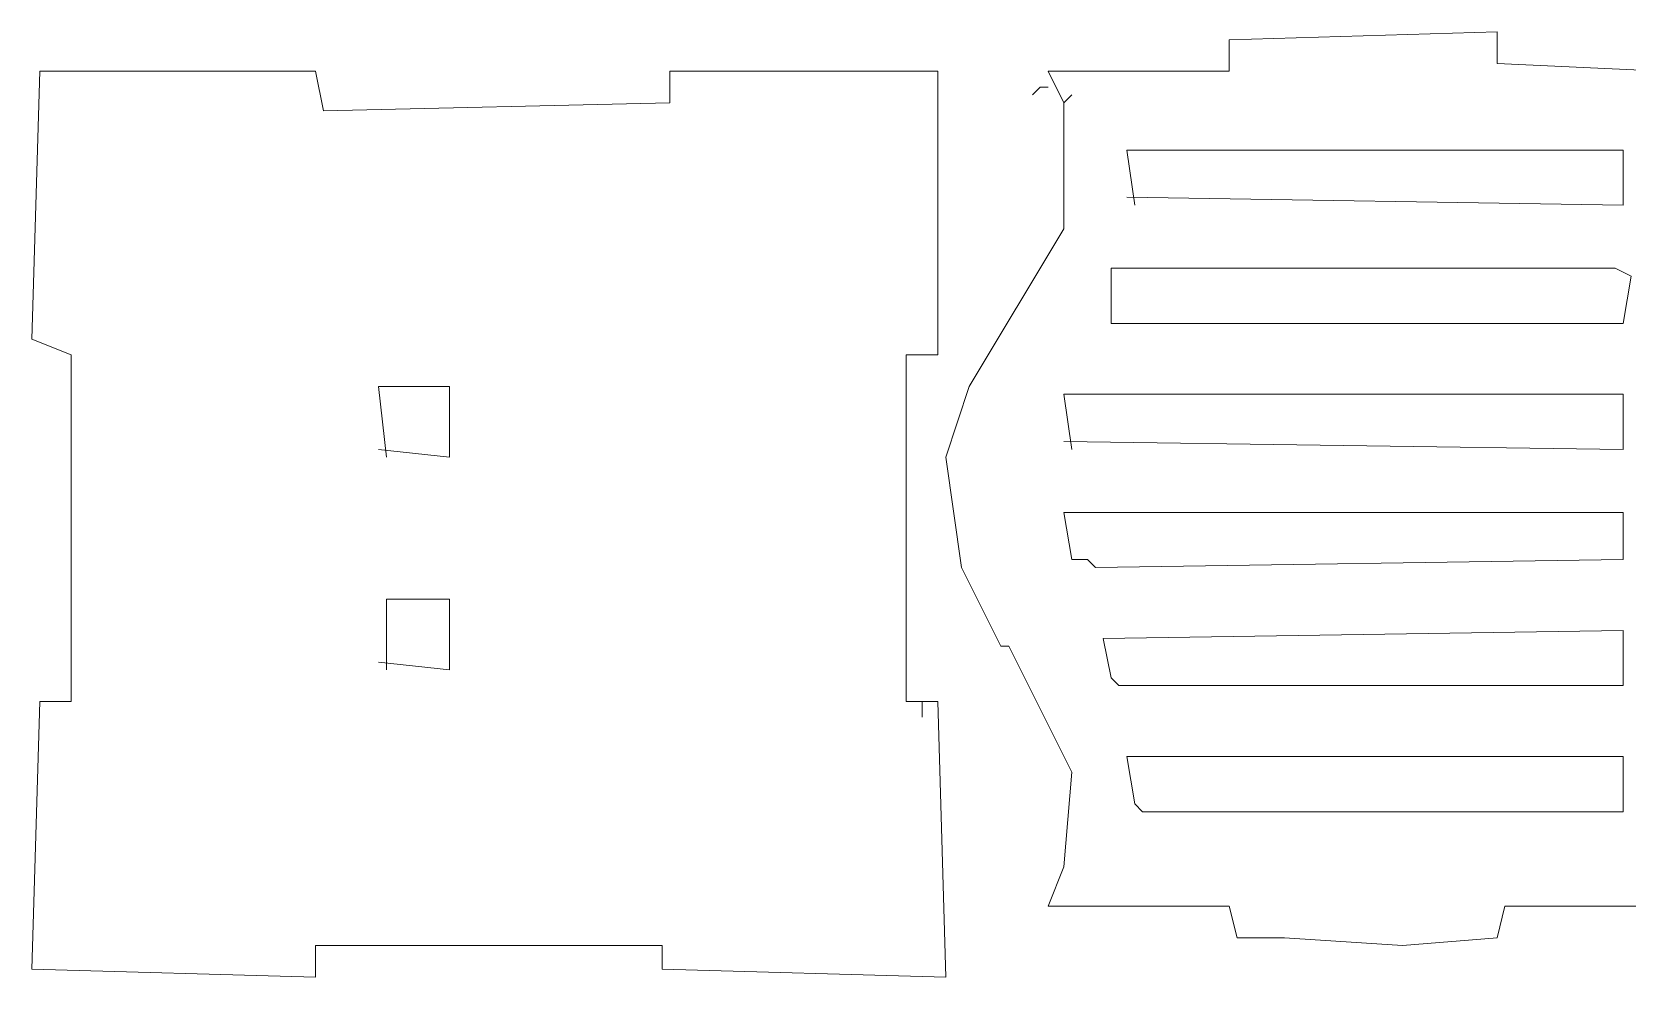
# Model space of a CAD drawing. Header units: millimetres. Extents: x -91 to 120, y -182 to 176.
# Drawn here: x -88.9 to -18.3, y 21.4 to 63.2 of the extents above; entities that cross this region are included whole.
import ezdxf

# ---------------------------------------------------------------- set-up
doc = ezdxf.new("R2010")
doc.units = ezdxf.units.MM
doc.header["$MEASUREMENT"] = 0
doc.layers.add('Katman 1', color=7, linetype='Continuous')

msp = doc.modelspace()

# ---------------------------------------------------------------- linework, layer by layer
at = {"layer": 'Katman 1', "lineweight": 9}
for points, knots in [([(-43.2048, 60.103), (-43.2048, 60.103), (-43.2048, 54.5216), (-43.2048, 54.5216), (-43.2048, 54.5216), (-43.2048, 54.5216), (-47.3908, 47.5448), (-47.3908, 47.5448), (-47.3908, 47.5448), (-47.3908, 47.5448), (-48.4373, 44.4053), (-48.4373, 44.4053), (-48.4373, 44.4053), (-48.4373, 44.4053), (-47.7397, 39.5216), (-47.7397, 39.5216), (-47.7397, 39.5216), (-47.7397, 39.5216), (-45.9955, 36.0332), (-45.9955, 36.0332), (-45.9955, 36.0332), (-45.9955, 36.0332), (-45.6466, 36.0332), (-45.6466, 36.0332), (-45.6466, 36.0332), (-45.6466, 36.0332), (-42.8559, 30.4518), (-42.8559, 30.4518), (-42.8559, 30.4518), (-42.8559, 30.4518), (-43.2048, 26.2658), (-43.2048, 26.2658), (-43.2048, 26.2658), (-43.2048, 26.2658), (-43.9025, 24.5216), (-43.9025, 24.5216), (-43.9025, 24.5216), (-43.9025, 24.5216), (-35.8792, 24.5216), (-35.8792, 24.5216), (-35.8792, 24.5216), (-35.8792, 24.5216), (-35.5304, 23.1262), (-35.5304, 23.1262), (-35.5304, 23.1262), (-35.5304, 23.1262), (-33.4373, 23.1262), (-33.4373, 23.1262), (-33.4373, 23.1262), (-33.4373, 23.1262), (-28.2048, 22.7774), (-28.2048, 22.7774), (-28.2048, 22.7774), (-28.2048, 22.7774), (-24.0187, 23.1262), (-24.0187, 23.1262), (-24.0187, 23.1262), (-24.0187, 23.1262), (-23.6699, 24.5216), (-23.6699, 24.5216), (-23.6699, 24.5216), (-23.6699, 24.5216), (-16.6931, 24.5216), (-16.6931, 24.5216), (-16.6931, 24.5216), (-16.6931, 24.5216), (-16.3443, 35.3355), (-16.3443, 35.3355), (-16.3443, 35.3355), (-16.3443, 35.3355), (-14.9489, 35.3355), (-14.9489, 35.3355), (-14.9489, 35.3355), (-14.9489, 35.3355), (-14.9489, 51.0332), (-14.9489, 51.0332), (-14.9489, 51.0332), (-14.9489, 51.0332), (-16.3443, 51.0332), (-16.3443, 51.0332), (-16.3443, 51.0332), (-16.3443, 51.0332), (-16.6931, 61.4983), (-16.6931, 61.4983), (-16.6931, 61.4983), (-16.6931, 61.4983), (-24.0187, 61.8471), (-24.0187, 61.8471), (-24.0187, 61.8471), (-24.0187, 61.8471), (-24.0187, 63.2425), (-24.0187, 63.2425), (-24.0187, 63.2425), (-24.0187, 63.2425), (-35.8792, 62.8937), (-35.8792, 62.8937), (-35.8792, 62.8937), (-35.8792, 62.8937), (-35.8792, 61.4983), (-35.8792, 61.4983), (-35.8792, 61.4983), (-35.8792, 61.4983), (-43.9025, 61.4983), (-43.9025, 61.4983), (-43.9025, 61.4983), (-43.9025, 61.4983), (-43.2048, 60.103), (-43.2048, 60.103), (-43.2048, 60.103), (-43.2048, 60.103), (-42.8559, 60.4518), (-42.8559, 60.4518)], [0, 0, 0, 0, 0.0344828, 0.0344828, 0.0344828, 0.0344828, 0.0689655, 0.0689655, 0.0689655, 0.0689655, 0.1034483, 0.1034483, 0.1034483, 0.1034483, 0.137931, 0.137931, 0.137931, 0.137931, 0.1724138, 0.1724138, 0.1724138, 0.1724138, 0.2068966, 0.2068966, 0.2068966, 0.2068966, 0.2413793, 0.2413793, 0.2413793, 0.2413793, 0.2758621, 0.2758621, 0.2758621, 0.2758621, 0.3103448, 0.3103448, 0.3103448, 0.3103448, 0.3448276, 0.3448276, 0.3448276, 0.3448276, 0.3793103, 0.3793103, 0.3793103, 0.3793103, 0.4137931, 0.4137931, 0.4137931, 0.4137931, 0.4482759, 0.4482759, 0.4482759, 0.4482759, 0.4827586, 0.4827586, 0.4827586, 0.4827586, 0.5172414, 0.5172414, 0.5172414, 0.5172414, 0.5517241, 0.5517241, 0.5517241, 0.5517241, 0.5862069, 0.5862069, 0.5862069, 0.5862069, 0.6206897, 0.6206897, 0.6206897, 0.6206897, 0.6551724, 0.6551724, 0.6551724, 0.6551724, 0.6896552, 0.6896552, 0.6896552, 0.6896552, 0.7241379, 0.7241379, 0.7241379, 0.7241379, 0.7586207, 0.7586207, 0.7586207, 0.7586207, 0.7931034, 0.7931034, 0.7931034, 0.7931034, 0.8275862, 0.8275862, 0.8275862, 0.8275862, 0.862069, 0.862069, 0.862069, 0.862069, 0.8965517, 0.8965517, 0.8965517, 0.8965517, 0.9310345, 0.9310345, 0.9310345, 0.9310345, 1, 1, 1, 1]), ([(-49.4838, 33.5913), (-49.4838, 33.5913), (-48.7862, 33.5913), (-48.7862, 33.5913), (-48.7862, 33.5913), (-48.7862, 33.5913), (-48.4373, 21.382), (-48.4373, 21.382), (-48.4373, 21.382), (-48.4373, 21.382), (-60.9955, 21.7309), (-60.9955, 21.7309), (-60.9955, 21.7309), (-60.9955, 21.7309), (-60.9955, 22.7774), (-60.9955, 22.7774), (-60.9955, 22.7774), (-60.9955, 22.7774), (-76.3443, 22.7774), (-76.3443, 22.7774), (-76.3443, 22.7774), (-76.3443, 22.7774), (-76.3443, 21.382), (-76.3443, 21.382), (-76.3443, 21.382), (-76.3443, 21.382), (-88.9025, 21.7309), (-88.9025, 21.7309), (-88.9025, 21.7309), (-88.9025, 21.7309), (-88.5536, 33.5913), (-88.5536, 33.5913), (-88.5536, 33.5913), (-88.5536, 33.5913), (-87.1583, 33.5913), (-87.1583, 33.5913), (-87.1583, 33.5913), (-87.1583, 33.5913), (-87.1583, 48.9402), (-87.1583, 48.9402), (-87.1583, 48.9402), (-87.1583, 48.9402), (-88.9025, 49.6379), (-88.9025, 49.6379), (-88.9025, 49.6379), (-88.9025, 49.6379), (-88.5536, 61.4983), (-88.5536, 61.4983), (-88.5536, 61.4983), (-88.5536, 61.4983), (-76.3443, 61.4983), (-76.3443, 61.4983), (-76.3443, 61.4983), (-76.3443, 61.4983), (-75.9955, 59.7541), (-75.9955, 59.7541), (-75.9955, 59.7541), (-75.9955, 59.7541), (-60.6466, 60.103), (-60.6466, 60.103), (-60.6466, 60.103), (-60.6466, 60.103), (-60.6466, 61.4983), (-60.6466, 61.4983), (-60.6466, 61.4983), (-60.6466, 61.4983), (-48.7862, 61.4983), (-48.7862, 61.4983), (-48.7862, 61.4983), (-48.7862, 61.4983), (-48.7862, 48.9402), (-48.7862, 48.9402), (-48.7862, 48.9402), (-48.7862, 48.9402), (-50.1815, 48.9402), (-50.1815, 48.9402), (-50.1815, 48.9402), (-50.1815, 48.9402), (-50.1815, 33.5913), (-50.1815, 33.5913), (-50.1815, 33.5913), (-50.1815, 33.5913), (-49.4838, 33.5913), (-49.4838, 33.5913), (-49.4838, 33.5913), (-49.4838, 33.5913), (-49.4838, 32.8937), (-49.4838, 32.8937)], [0, 0, 0, 0, 0.0434783, 0.0434783, 0.0434783, 0.0434783, 0.0869565, 0.0869565, 0.0869565, 0.0869565, 0.1304348, 0.1304348, 0.1304348, 0.1304348, 0.173913, 0.173913, 0.173913, 0.173913, 0.2173913, 0.2173913, 0.2173913, 0.2173913, 0.2608696, 0.2608696, 0.2608696, 0.2608696, 0.3043478, 0.3043478, 0.3043478, 0.3043478, 0.3478261, 0.3478261, 0.3478261, 0.3478261, 0.3913043, 0.3913043, 0.3913043, 0.3913043, 0.4347826, 0.4347826, 0.4347826, 0.4347826, 0.4782609, 0.4782609, 0.4782609, 0.4782609, 0.5217391, 0.5217391, 0.5217391, 0.5217391, 0.5652174, 0.5652174, 0.5652174, 0.5652174, 0.6086957, 0.6086957, 0.6086957, 0.6086957, 0.6521739, 0.6521739, 0.6521739, 0.6521739, 0.6956522, 0.6956522, 0.6956522, 0.6956522, 0.7391304, 0.7391304, 0.7391304, 0.7391304, 0.7826087, 0.7826087, 0.7826087, 0.7826087, 0.826087, 0.826087, 0.826087, 0.826087, 0.8695652, 0.8695652, 0.8695652, 0.8695652, 0.9130435, 0.9130435, 0.9130435, 0.9130435, 1, 1, 1, 1]), ([(-43.9025, 60.8006), (-43.9025, 60.8006), (-44.2513, 60.8006), (-44.2513, 60.8006), (-44.2513, 60.8006), (-44.2513, 60.8006), (-44.6001, 60.4518), (-44.6001, 60.4518)], [0, 0, 0, 0, 0.3333333, 0.3333333, 0.3333333, 0.3333333, 1, 1, 1, 1]), ([(-40.0652, 55.5681), (-40.0652, 55.5681), (-40.4141, 58.0099), (-40.4141, 58.0099), (-40.4141, 58.0099), (-40.4141, 58.0099), (-18.4373, 58.0099), (-18.4373, 58.0099), (-18.4373, 58.0099), (-18.4373, 58.0099), (-18.4373, 55.5681), (-18.4373, 55.5681), (-18.4373, 55.5681), (-18.4373, 55.5681), (-40.4141, 55.9169), (-40.4141, 55.9169)], [0, 0, 0, 0, 0.2, 0.2, 0.2, 0.2, 0.4, 0.4, 0.4, 0.4, 0.6, 0.6, 0.6, 0.6, 1, 1, 1, 1]), ([(-41.1117, 50.3355), (-41.1117, 50.3355), (-41.1117, 52.7774), (-41.1117, 52.7774), (-41.1117, 52.7774), (-41.1117, 52.7774), (-18.7862, 52.7774), (-18.7862, 52.7774), (-18.7862, 52.7774), (-18.7862, 52.7774), (-18.0885, 52.4285), (-18.0885, 52.4285), (-18.0885, 52.4285), (-18.0885, 52.4285), (-18.4373, 50.3355), (-18.4373, 50.3355), (-18.4373, 50.3355), (-18.4373, 50.3355), (-41.1117, 50.3355), (-41.1117, 50.3355)], [0, 0, 0, 0, 0.1666667, 0.1666667, 0.1666667, 0.1666667, 0.3333333, 0.3333333, 0.3333333, 0.3333333, 0.5, 0.5, 0.5, 0.5, 0.6666667, 0.6666667, 0.6666667, 0.6666667, 1, 1, 1, 1]), ([(-73.2048, 44.4053), (-73.2048, 44.4053), (-73.5536, 47.5448), (-73.5536, 47.5448), (-73.5536, 47.5448), (-73.5536, 47.5448), (-70.4141, 47.5448), (-70.4141, 47.5448), (-70.4141, 47.5448), (-70.4141, 47.5448), (-70.4141, 44.4053), (-70.4141, 44.4053), (-70.4141, 44.4053), (-70.4141, 44.4053), (-73.5536, 44.7541), (-73.5536, 44.7541)], [0, 0, 0, 0, 0.2, 0.2, 0.2, 0.2, 0.4, 0.4, 0.4, 0.4, 0.6, 0.6, 0.6, 0.6, 1, 1, 1, 1]), ([(-42.8559, 44.7541), (-42.8559, 44.7541), (-43.2048, 47.196), (-43.2048, 47.196), (-43.2048, 47.196), (-43.2048, 47.196), (-18.4373, 47.196), (-18.4373, 47.196), (-18.4373, 47.196), (-18.4373, 47.196), (-18.4373, 44.7541), (-18.4373, 44.7541), (-18.4373, 44.7541), (-18.4373, 44.7541), (-43.2048, 45.103), (-43.2048, 45.103)], [0, 0, 0, 0, 0.2, 0.2, 0.2, 0.2, 0.4, 0.4, 0.4, 0.4, 0.6, 0.6, 0.6, 0.6, 1, 1, 1, 1]), ([(-41.8094, 39.5216), (-41.8094, 39.5216), (-18.4373, 39.8704), (-18.4373, 39.8704), (-18.4373, 39.8704), (-18.4373, 39.8704), (-18.4373, 41.9634), (-18.4373, 41.9634), (-18.4373, 41.9634), (-18.4373, 41.9634), (-43.2048, 41.9634), (-43.2048, 41.9634), (-43.2048, 41.9634), (-43.2048, 41.9634), (-42.8559, 39.8704), (-42.8559, 39.8704), (-42.8559, 39.8704), (-42.8559, 39.8704), (-42.1583, 39.8704), (-42.1583, 39.8704), (-42.1583, 39.8704), (-42.1583, 39.8704), (-41.8094, 39.5216), (-41.8094, 39.5216)], [0, 0, 0, 0, 0.1428571, 0.1428571, 0.1428571, 0.1428571, 0.2857143, 0.2857143, 0.2857143, 0.2857143, 0.4285714, 0.4285714, 0.4285714, 0.4285714, 0.5714286, 0.5714286, 0.5714286, 0.5714286, 0.7142857, 0.7142857, 0.7142857, 0.7142857, 1, 1, 1, 1]), ([(-73.2048, 34.9867), (-73.2048, 34.9867), (-73.2048, 38.1262), (-73.2048, 38.1262), (-73.2048, 38.1262), (-73.2048, 38.1262), (-70.4141, 38.1262), (-70.4141, 38.1262), (-70.4141, 38.1262), (-70.4141, 38.1262), (-70.4141, 34.9867), (-70.4141, 34.9867), (-70.4141, 34.9867), (-70.4141, 34.9867), (-73.5536, 35.3355), (-73.5536, 35.3355)], [0, 0, 0, 0, 0.2, 0.2, 0.2, 0.2, 0.4, 0.4, 0.4, 0.4, 0.6, 0.6, 0.6, 0.6, 1, 1, 1, 1]), ([(-40.7629, 34.289), (-40.7629, 34.289), (-18.4373, 34.289), (-18.4373, 34.289), (-18.4373, 34.289), (-18.4373, 34.289), (-18.4373, 36.7309), (-18.4373, 36.7309), (-18.4373, 36.7309), (-18.4373, 36.7309), (-41.4606, 36.382), (-41.4606, 36.382), (-41.4606, 36.382), (-41.4606, 36.382), (-41.1117, 34.6378), (-41.1117, 34.6378), (-41.1117, 34.6378), (-41.1117, 34.6378), (-40.7629, 34.289), (-40.7629, 34.289)], [0, 0, 0, 0, 0.1666667, 0.1666667, 0.1666667, 0.1666667, 0.3333333, 0.3333333, 0.3333333, 0.3333333, 0.5, 0.5, 0.5, 0.5, 0.6666667, 0.6666667, 0.6666667, 0.6666667, 1, 1, 1, 1]), ([(-39.7164, 28.7076), (-39.7164, 28.7076), (-18.4373, 28.7076), (-18.4373, 28.7076), (-18.4373, 28.7076), (-18.4373, 28.7076), (-18.4373, 31.1495), (-18.4373, 31.1495), (-18.4373, 31.1495), (-18.4373, 31.1495), (-40.4141, 31.1495), (-40.4141, 31.1495), (-40.4141, 31.1495), (-40.4141, 31.1495), (-40.0652, 29.0565), (-40.0652, 29.0565), (-40.0652, 29.0565), (-40.0652, 29.0565), (-39.7164, 28.7076), (-39.7164, 28.7076)], [0, 0, 0, 0, 0.1666667, 0.1666667, 0.1666667, 0.1666667, 0.3333333, 0.3333333, 0.3333333, 0.3333333, 0.5, 0.5, 0.5, 0.5, 0.6666667, 0.6666667, 0.6666667, 0.6666667, 1, 1, 1, 1])]:
    msp.add_open_spline(points, degree=3, knots=knots, dxfattribs=at)

doc.saveas('drawing.dxf')
